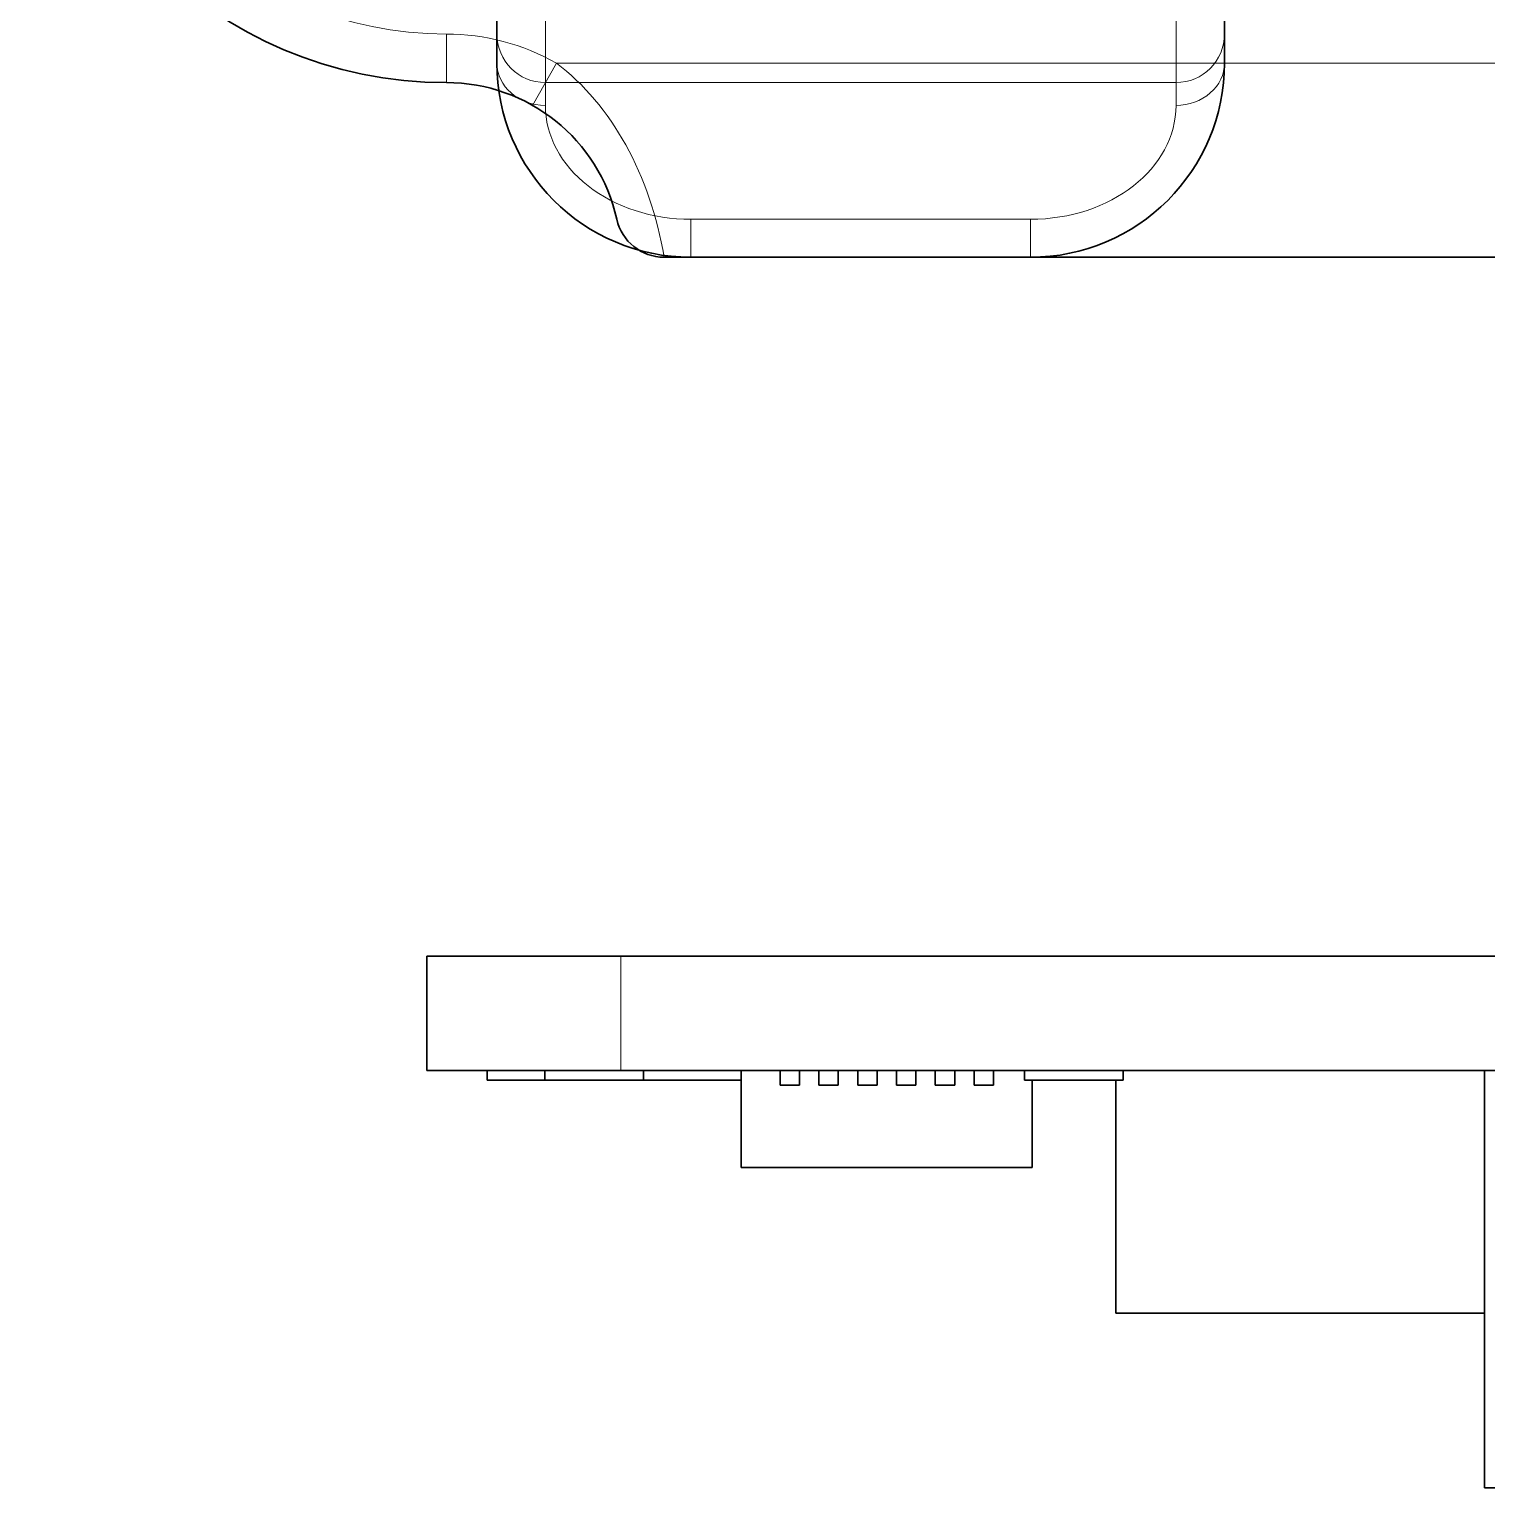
# Model space of a CAD drawing. Extents: x 487 to 800, y 314 to 605.
# Drawn here: x 573.62 to 588.64, y 383.52 to 398.55 of the extents above; entities that cross this region are included whole.
import ezdxf

# ---------------------------------------------------------------- set-up
doc = ezdxf.new("R2010")
doc.units = 0

msp = doc.modelspace()

# ---------------------------------------------------------------- linework, layer by layer
at = {"color": 7, "lineweight": 35, "ltscale": 0.095}
for p, q in [((578.438, 402.3), (578.438, 398.5)), ((588.617, 385.32), (584.817, 385.32))]:
    msp.add_line(p, q, dxfattribs=at)
at = {"color": 7, "lineweight": 13, "ltscale": 0.1075}
msp.add_line((578.938, 402.3), (578.938, 398), dxfattribs=at)
at = {"color": 7, "lineweight": 35, "ltscale": 0.067344}
msp.add_line((585.938, 398.5), (585.938, 401.194), dxfattribs=at)
at = {"color": 7, "lineweight": 13, "ltscale": 0.076205}
msp.add_line((585.438, 398), (585.438, 401.048), dxfattribs=at)
at = {"color": 7, "lineweight": 13, "ltscale": 0.0125}
msp.add_line((577.917, 398), (577.917, 398.5), dxfattribs=at)
at = {"color": 7, "lineweight": 35, "ltscale": 0.0075}
for p, q in [((578.438, 398.5), (578.438, 398.2)), ((585.938, 398.2), (585.938, 398.5))]:
    msp.add_line(p, q, dxfattribs=at)
at = {"color": 7, "lineweight": 13, "ltscale": 0.012499}
msp.add_line((578.806, 397.765), (579.053, 398.2), dxfattribs=at)
at = {"color": 7, "lineweight": 13}
msp.add_line((579.053, 398.2), (609.381, 398.2), dxfattribs=at)
at = {"color": 7, "lineweight": 13, "ltscale": 0.005869}
for p, q in [((578.938, 398), (578.938, 397.765)), ((585.438, 397.765), (585.438, 398))]:
    msp.add_line(p, q, dxfattribs=at)
at = {"color": 7, "lineweight": 13, "ltscale": 0.1625}
msp.add_line((578.938, 398), (585.438, 398), dxfattribs=at)
at = {"color": 7, "lineweight": 13, "ltscale": 0.0875}
msp.add_line((580.438, 396.591), (583.938, 396.591), dxfattribs=at)
at = {"color": 7, "lineweight": 13, "ltscale": 0.009783}
for p, q in [((580.438, 396.591), (580.438, 396.2)), ((583.938, 396.591), (583.938, 396.2))]:
    msp.add_line(p, q, dxfattribs=at)
at = {"color": 7, "lineweight": 35}
for p, q in [((580.162, 396.2), (608.272, 396.2)), ((579.717, 389), (608.717, 389)), ((579.717, 387.82), (608.717, 387.82))]:
    msp.add_line(p, q, dxfattribs=at)
at = {"color": 7, "lineweight": 35, "ltscale": 0.0875}
msp.add_line((580.438, 396.2), (583.938, 396.2), dxfattribs=at)
at = {"color": 7, "lineweight": 35, "ltscale": 0.0295}
msp.add_line((577.717, 387.82), (577.717, 389), dxfattribs=at)
at = {"color": 7, "lineweight": 35, "ltscale": 0.05}
for p, q in [((577.717, 389), (579.717, 389)), ((577.717, 387.82), (579.717, 387.82))]:
    msp.add_line(p, q, dxfattribs=at)
at = {"color": 7, "lineweight": 13, "ltscale": 0.0295}
msp.add_line((579.717, 387.82), (579.717, 389), dxfattribs=at)
at = {"color": 7, "lineweight": 35, "ltscale": 0.01488}
for p, q in [((578.338, 387.82), (578.933, 387.82)), ((578.933, 387.72), (578.338, 387.72))]:
    msp.add_line(p, q, dxfattribs=at)
at = {"color": 7, "lineweight": 35, "ltscale": 0.0025}
for p, q in [((578.338, 387.72), (578.338, 387.82)), ((578.933, 387.72), (578.933, 387.82)), ((579.95, 387.72), (579.95, 387.82)), ((583.877, 387.72), (583.877, 387.82)), ((584.894, 387.72), (584.894, 387.82))]:
    msp.add_line(p, q, dxfattribs=at)
at = {"color": 7, "lineweight": 35, "ltscale": 0.02542}
for p, q in [((578.933, 387.82), (579.95, 387.82)), ((579.95, 387.72), (578.933, 387.72))]:
    msp.add_line(p, q, dxfattribs=at)
at = {"color": 7, "lineweight": 35, "ltscale": 0.025171}
for p, q in [((579.95, 387.82), (580.957, 387.82)), ((580.957, 387.72), (579.95, 387.72))]:
    msp.add_line(p, q, dxfattribs=at)
at = {"color": 7, "lineweight": 35, "ltscale": 0.00375}
for p, q in [((580.957, 387.82), (580.957, 387.67)), ((581.357, 387.82), (581.357, 387.67)), ((581.357, 387.67), (581.357, 387.82)), ((581.557, 387.82), (581.557, 387.67)), ((581.557, 387.67), (581.557, 387.82)), ((581.757, 387.82), (581.757, 387.67)), ((581.757, 387.67), (581.757, 387.82)), ((581.957, 387.82), (581.957, 387.67)), ((581.957, 387.67), (581.957, 387.82)), ((582.157, 387.82), (582.157, 387.67)), ((582.157, 387.67), (582.157, 387.82)), ((582.357, 387.82), (582.357, 387.67)), ((582.357, 387.67), (582.357, 387.82)), ((582.557, 387.82), (582.557, 387.67)), ((582.557, 387.67), (582.557, 387.82)), ((582.757, 387.82), (582.757, 387.67)), ((582.757, 387.67), (582.757, 387.82)), ((582.957, 387.82), (582.957, 387.67)), ((582.957, 387.67), (582.957, 387.82)), ((583.157, 387.82), (583.157, 387.67)), ((583.157, 387.67), (583.157, 387.82)), ((583.357, 387.82), (583.357, 387.67)), ((583.357, 387.67), (583.357, 387.82)), ((583.557, 387.82), (583.557, 387.67)), ((583.557, 387.67), (583.557, 387.82))]:
    msp.add_line(p, q, dxfattribs=at)
at = {"color": 7, "lineweight": 35, "ltscale": 0.009999}
msp.add_line((581.357, 387.82), (580.957, 387.82), dxfattribs=at)
at = {"color": 7, "lineweight": 35, "ltscale": 0.025}
msp.add_line((580.957, 386.82), (580.957, 387.82), dxfattribs=at)
at = {"color": 7, "lineweight": 35, "ltscale": 0.005}
for p, q in [((581.757, 387.82), (581.557, 387.82)), ((582.557, 387.82), (582.357, 387.82)), ((582.957, 387.82), (582.757, 387.82)), ((583.357, 387.82), (583.157, 387.82)), ((581.357, 387.67), (581.557, 387.67)), ((581.357, 387.67), (581.557, 387.67)), ((581.757, 387.67), (581.957, 387.67)), ((581.757, 387.67), (581.957, 387.67)), ((582.157, 387.67), (582.357, 387.67)), ((582.157, 387.67), (582.357, 387.67)), ((582.557, 387.67), (582.757, 387.67)), ((582.557, 387.67), (582.757, 387.67)), ((583.357, 387.67), (583.557, 387.67)), ((583.357, 387.67), (583.557, 387.67))]:
    msp.add_line(p, q, dxfattribs=at)
at = {"color": 7, "lineweight": 35, "ltscale": 0.004999}
for p, q in [((582.157, 387.82), (581.957, 387.82)), ((582.957, 387.67), (583.157, 387.67)), ((582.957, 387.67), (583.157, 387.67))]:
    msp.add_line(p, q, dxfattribs=at)
at = {"color": 7, "lineweight": 35, "ltscale": 0.008009}
msp.add_line((583.877, 387.82), (583.557, 387.82), dxfattribs=at)
at = {"color": 7, "lineweight": 35, "ltscale": 0.025421}
for p, q in [((583.877, 387.82), (584.894, 387.82)), ((584.894, 387.72), (583.877, 387.72))]:
    msp.add_line(p, q, dxfattribs=at)
at = {"color": 7, "lineweight": 35, "ltscale": 0.093069}
msp.add_line((584.894, 387.82), (588.617, 387.82), dxfattribs=at)
at = {"color": 7, "lineweight": 35, "ltscale": 0.1075}
msp.add_line((588.617, 383.52), (588.617, 387.82), dxfattribs=at)
at = {"color": 7, "lineweight": 35, "ltscale": 0.02375}
msp.add_line((588.617, 387.82), (589.567, 387.82), dxfattribs=at)
at = {"color": 7, "lineweight": 35, "ltscale": 0.0225}
msp.add_line((583.957, 386.82), (583.957, 387.72), dxfattribs=at)
at = {"color": 7, "lineweight": 35, "ltscale": 0.06}
msp.add_line((584.817, 385.32), (584.817, 387.72), dxfattribs=at)
at = {"color": 7, "lineweight": 35, "ltscale": 0.075}
msp.add_line((583.957, 386.82), (580.957, 386.82), dxfattribs=at)
at = {"color": 7, "lineweight": 35, "ltscale": 0.28}
msp.add_line((588.617, 383.52), (599.817, 383.52), dxfattribs=at)
at = {"color": 7, "lineweight": 35}
for centre, radius, start, end in [((577.917, 402.3), 4.3, 180, 270), ((580.438, 398.2), 2, 180, 270), ((583.938, 398.2), 2, 270, 360), ((577.917, 396.2), 1.8, 12.5559, 90), ((580.162, 396.7), 0.5, 192.5559, 270)]:
    msp.add_arc(centre, radius, start, end, dxfattribs=at)
at = {"color": 7, "lineweight": 13}
for centre, radius, start, end in [((577.917, 402.3), 3.8, 180, 270), ((577.917, 396.2), 2.3, 60.4082, 90), ((578.938, 398.5), 0.5, 180, 270), ((585.438, 398.5), 0.5, 270, 360)]:
    msp.add_arc(centre, radius, start, end, dxfattribs=at)
for centre, major_axis, ratio, start_param, end_param in [((578.938, 398.2), (0.5, 0), 0.869565, 3.141593, 4.712389), ((577.917, 395.533), (0, -3.067), 0.75002, 1.790104, 2.62522), ((585.438, 398.2), (0.5, 0), 0.869565, 4.712389, 6.283186), ((580.438, 397.765), (1.5, 0), 0.782607, 3.141592, 4.71239), ((583.938, 397.765), (1.5, 0), 0.782608, 4.712395, 6.283188)]:
    msp.add_ellipse(centre, major_axis=major_axis, ratio=ratio, start_param=start_param, end_param=end_param, dxfattribs=at)

doc.saveas('drawing.dxf')
